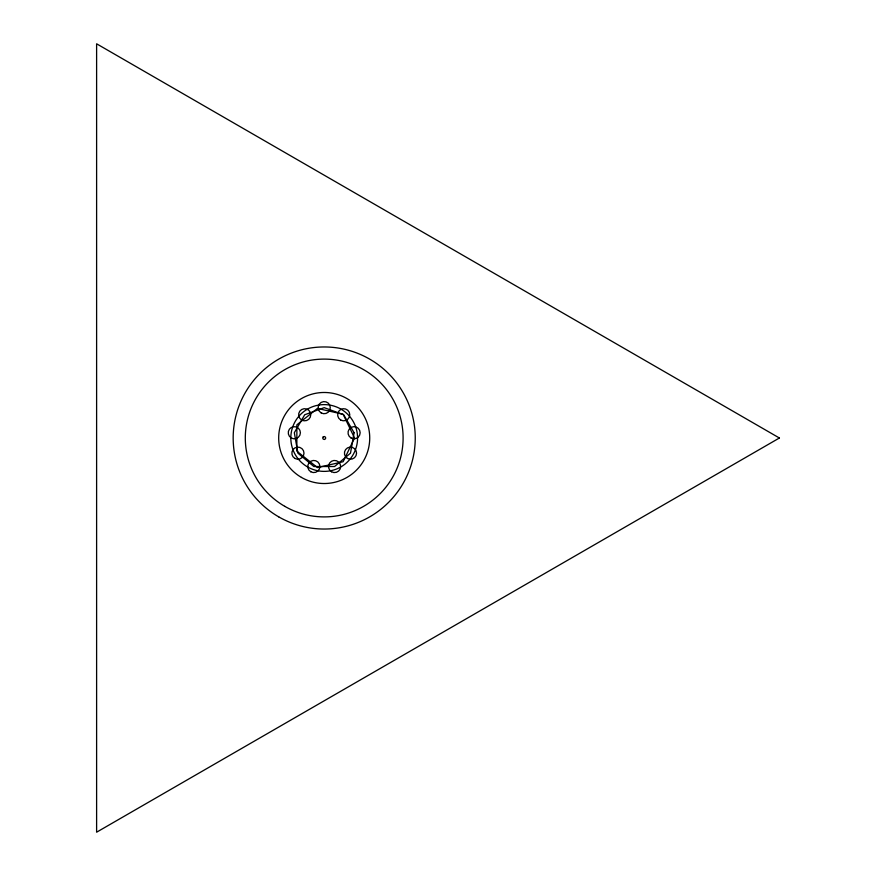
<?xml version="1.0" encoding="UTF-8"?>
<svg xmlns="http://www.w3.org/2000/svg" width="876" height="876" viewBox="0 0 876 876"><rect width="100%" height="100%" fill="white"/><g stroke="black" fill="none" stroke-linecap="round" stroke-linejoin="round"><path stroke-width="1.31" d="M354.09 432.733L350.488 453.177L334.588 466.514L313.827 466.514L297.928 453.177L294.325 432.733L304.695 414.753L324.208 407.658L343.71 414.753L354.09 432.733M323.255 436.817L322.686 438L323.255 439.183L324.547 439.478L325.576 438.657L325.576 437.343L324.547 436.522L323.255 436.817M354.55 438L343.129 461.729L317.451 467.587L296.865 451.162L296.865 424.838L317.451 408.413L343.129 414.271L354.55 438M779.388 438L96.612 832.2L96.612 43.8L779.388 438M278.688 516.84A91.038 91.038 0 0 0 415.246 438A91.038 91.038 0 0 0 278.688 359.16A91.038 91.038 0 0 0 278.688 516.84M301.443 477.42A45.519 45.519 0 0 0 369.727 438A45.519 45.519 0 0 0 301.443 398.58A45.519 45.519 0 0 0 301.443 477.42M284.755 506.328A78.895 78.895 0 0 0 403.102 438A78.895 78.895 0 0 0 284.755 369.672A78.895 78.895 0 0 0 284.755 506.328M307.509 466.908A33.376 33.376 0 0 0 357.583 438A33.376 33.376 0 0 0 307.509 409.092A33.376 33.376 0 0 0 307.509 466.908M321.174 412.914A6.066 6.066 0 0 0 330.274 407.658A6.066 6.066 0 0 0 321.174 402.402A6.066 6.066 0 0 0 321.174 412.914M340.676 420.009A6.066 6.066 0 0 0 349.776 414.753A6.066 6.066 0 0 0 340.676 409.497A6.066 6.066 0 0 0 340.676 420.009M351.057 437.989A6.066 6.066 0 0 0 360.156 432.733A6.066 6.066 0 0 0 351.057 427.477A6.066 6.066 0 0 0 351.057 437.989M347.454 458.433A6.066 6.066 0 0 0 356.554 453.177A6.066 6.066 0 0 0 347.454 447.921A6.066 6.066 0 0 0 347.454 458.433M331.544 471.77A6.066 6.066 0 0 0 340.655 466.514A6.066 6.066 0 0 0 331.544 461.258A6.066 6.066 0 0 0 331.544 471.77M310.794 471.77A6.066 6.066 0 0 0 319.893 466.514A6.066 6.066 0 0 0 310.794 461.258A6.066 6.066 0 0 0 310.794 471.77M294.894 458.433A6.066 6.066 0 0 0 303.994 453.177A6.066 6.066 0 0 0 294.894 447.921A6.066 6.066 0 0 0 294.894 458.433M291.281 437.989A6.066 6.066 0 0 0 300.391 432.733A6.066 6.066 0 0 0 291.281 427.477A6.066 6.066 0 0 0 291.281 437.989M301.662 420.009A6.066 6.066 0 0 0 310.772 414.753A6.066 6.066 0 0 0 301.662 409.497A6.066 6.066 0 0 0 301.662 420.009"/></g></svg>
